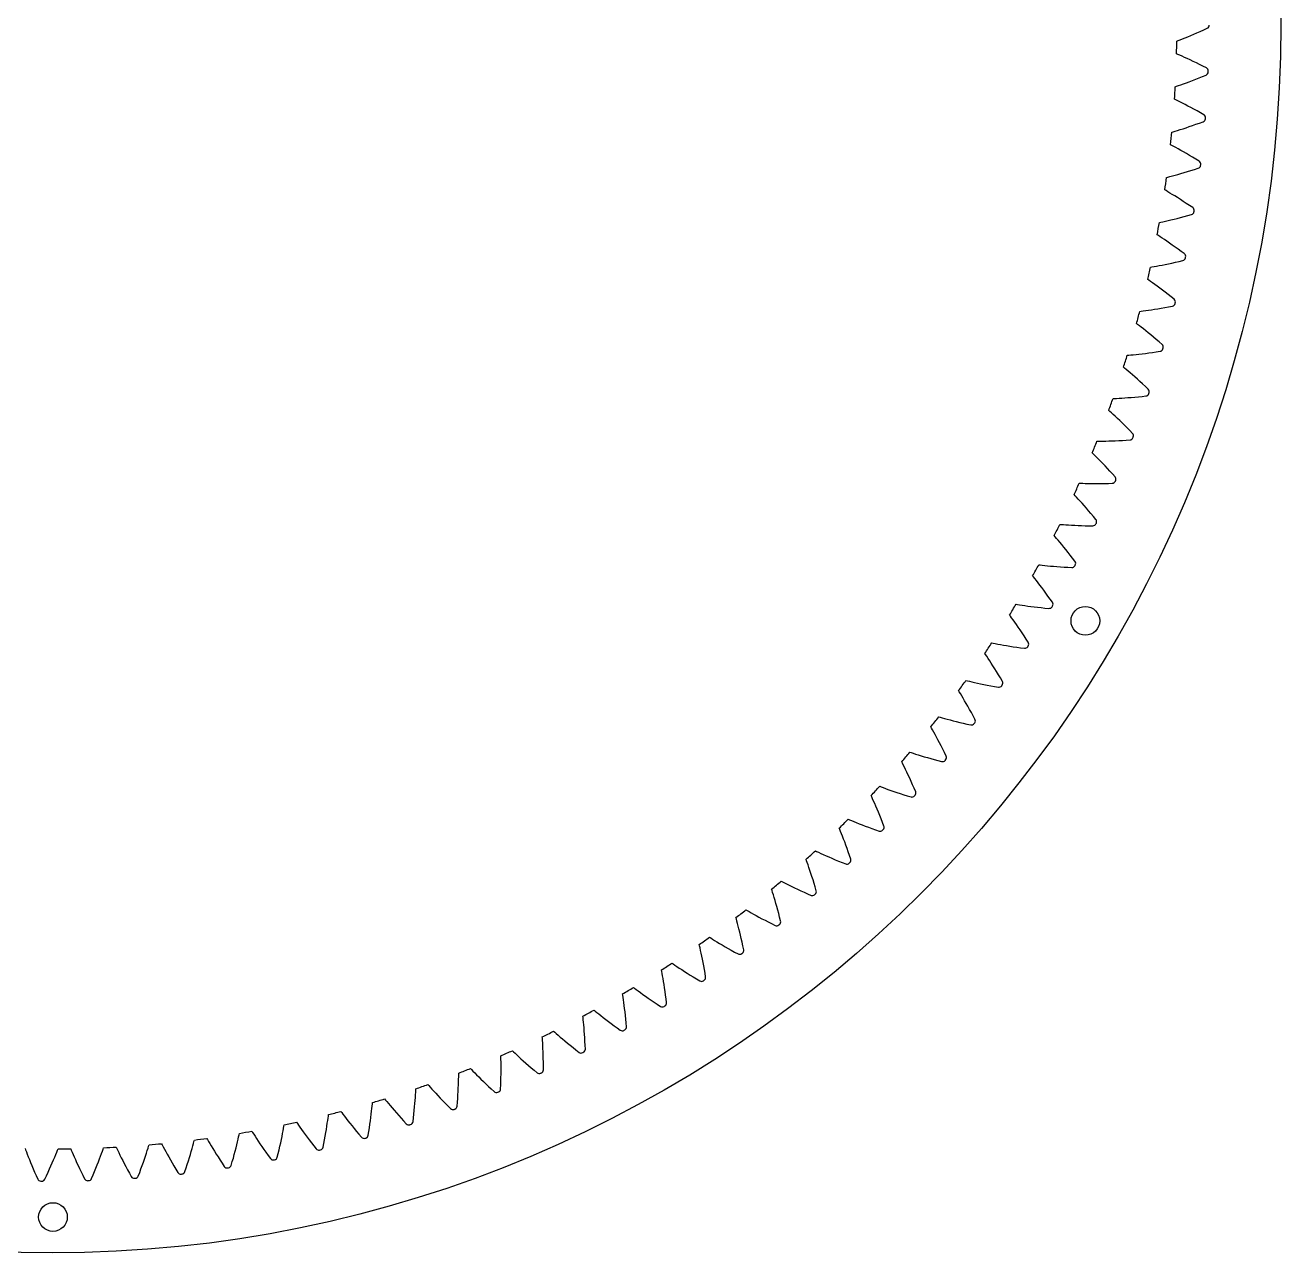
# Model space of a CAD drawing. Header units: millimetres. Extents: x -171 to 171, y -171 to 171.
# Drawn here: x -3.9 to 171.3, y -171.3 to -0.1 of the extents above; entities that cross this region are included whole.
import ezdxf

# ---------------------------------------------------------------- set-up
doc = ezdxf.new("R2010")
doc.units = ezdxf.units.MM

msp = doc.modelspace()

# ---------------------------------------------------------------- linework, layer by layer
at = {"layer": 'holes'}
for centre in [(144.043036, -83.163286), (0, -166.326572)]:
    msp.add_circle(centre, 2, dxfattribs=at)
at = {"layer": 'outer'}
msp.add_circle((0, 0), 171.326572, dxfattribs=at)
at = {"layer": 'output_ring'}
for p, q in [((157.95029, -1.847389), (158.333888, -1.690131)), ((158.333888, -1.690131), (158.741199, -1.519864)), ((158.741199, -1.519864), (159.169301, -1.337285)), ((159.169301, -1.337285), (159.616, -1.142845)), ((159.616, -1.142845), (160.079573, -0.936849)), ((160.079573, -0.936849), (160.55862, -0.7195)), ((160.55862, -0.7195), (161.051975, -0.491666)), ((156.809749, -2.296986), (156.997937, -2.224675)), ((156.997937, -2.224675), (157.273075, -2.117614)), ((157.273075, -2.117614), (157.594536, -1.990528)), ((157.594536, -1.990528), (157.95029, -1.847389)), ((156.959119, -4.139585), (156.774017, -4.059707)), ((157.229693, -4.257708), (156.959119, -4.139585)), ((157.54574, -4.397717), (157.229693, -4.257708)), ((157.895401, -4.555156), (157.54574, -4.397717)), ((158.272311, -4.72783), (157.895401, -4.555156)), ((158.672386, -4.914463), (158.272311, -4.72783)), ((159.092738, -5.114242), (158.672386, -4.914463)), ((159.53119, -5.326624), (159.092738, -5.114242)), ((159.986034, -5.551238), (159.53119, -5.326624)), ((160.455879, -5.787822), (159.986034, -5.551238)), ((160.939596, -6.035462), (160.455879, -5.787822)), ((156.587843, -8.649905), (156.778807, -8.585279)), ((156.778807, -8.585279), (157.058058, -8.489457)), ((157.058058, -8.489457), (157.384405, -8.375502)), ((157.384405, -8.375502), (157.745668, -8.246898)), ((157.745668, -8.246898), (158.135324, -8.105315)), ((158.135324, -8.105315), (158.5492, -7.951695)), ((158.5492, -7.951695), (158.984349, -7.786614)), ((158.984349, -7.786614), (159.438562, -7.610437)), ((159.438562, -7.610437), (159.910101, -7.423397)), ((159.910101, -7.423397), (160.397563, -7.22564)), ((160.397563, -7.22564), (160.899746, -7.017987)), ((156.662419, -10.497044), (156.480705, -10.40973)), ((156.927983, -10.626034), (156.662419, -10.497044)), ((157.238096, -10.778737), (156.927983, -10.626034)), ((157.581089, -10.950216), (157.238096, -10.778737)), ((157.950692, -11.138023), (157.581089, -10.950216)), ((158.342876, -11.340716), (157.950692, -11.138023)), ((158.754786, -11.557366), (158.342876, -11.340716)), ((159.184271, -11.787342), (158.754786, -11.557366)), ((159.629639, -12.030204), (159.184271, -11.787342)), ((160.08951, -12.285635), (159.629639, -12.030204)), ((158.999166, -14.065525), (159.477898, -13.897748)), ((159.477898, -13.897748), (159.972973, -13.719908)), ((159.972973, -13.719908), (160.483159, -13.532777)), ((160.562794, -12.552674), (160.08951, -12.285635)), ((156.108664, -14.988612), (156.30209, -14.931778)), ((156.30209, -14.931778), (156.584994, -14.847351)), ((156.584994, -14.847351), (156.915692, -14.746716)), ((156.915692, -14.746716), (157.281869, -14.632858)), ((157.281869, -14.632858), (157.676943, -14.507181)), ((157.676943, -14.507181), (158.096705, -14.370461)), ((158.096705, -14.370461), (158.538187, -14.22315)), ((158.538187, -14.22315), (158.999166, -14.065525)), ((156.108322, -16.837256), (155.930296, -16.742649)), ((156.36844, -16.976902), (156.108322, -16.837256)), ((156.672111, -17.142047), (156.36844, -16.976902)), ((157.007873, -17.327285), (156.672111, -17.142047)), ((157.369561, -17.529917), (157.007873, -17.327285)), ((157.753208, -17.748336), (157.369561, -17.529917)), ((158.156, -17.981501), (157.753208, -17.748336)), ((158.575813, -18.228694), (158.156, -17.981501)), ((159.010972, -18.489405), (158.575813, -18.228694)), ((159.460114, -18.763262), (159.010972, -18.489405)), ((159.922187, -19.049262), (159.460114, -18.763262)), ((156.189167, -21.093701), (156.559658, -20.994776)), ((156.559658, -20.994776), (156.9595, -20.885213)), ((156.9595, -20.885213), (157.384457, -20.765616)), ((157.384457, -20.765616), (157.831547, -20.636318)), ((157.831547, -20.636318), (158.298534, -20.497504)), ((158.298534, -20.497504), (158.783673, -20.349265)), ((158.783673, -20.349265), (159.285549, -20.191634)), ((159.285549, -20.191634), (159.802899, -20.025333)), ((155.372999, -21.302693), (155.568569, -21.253744)), ((155.568569, -21.253744), (155.854663, -21.180852)), ((155.854663, -21.180852), (156.189167, -21.093701)), ((155.297739, -23.149804), (155.123694, -23.04806)), ((155.551985, -23.299877), (155.297739, -23.149804)), ((155.848713, -23.477193), (155.551985, -23.299877)), ((156.176693, -23.675886), (155.848713, -23.477193)), ((156.529872, -23.893008), (156.176693, -23.675886)), ((156.904353, -24.126796), (156.529872, -23.893008)), ((157.297364, -24.376092), (156.904353, -24.126796)), ((157.706815, -24.640095), (157.297364, -24.376092)), ((158.131051, -24.918227), (157.706815, -24.640095)), ((158.568726, -25.210062), (158.131051, -24.918227)), ((159.018829, -25.514552), (158.568726, -25.210062)), ((154.382056, -27.581773), (154.579449, -27.540791)), ((154.579449, -27.540791), (154.868262, -27.479552)), ((154.868262, -27.479552), (155.206023, -27.406029)), ((155.206023, -27.406029), (155.580219, -27.322199)), ((155.580219, -27.322199), (155.984173, -27.228931)), ((155.984173, -27.228931), (156.413627, -27.126653)), ((156.413627, -27.126653), (156.865589, -27.01558)), ((156.865589, -27.01558), (157.337819, -26.895805)), ((157.337819, -26.895805), (157.828567, -26.767348)), ((157.828567, -26.767348), (158.336418, -26.630186)), ((158.336418, -26.630186), (158.860083, -26.484987)), ((154.232003, -29.424317), (154.062224, -29.315604)), ((154.479958, -29.584571), (154.232003, -29.424317)), ((154.769257, -29.773765), (154.479958, -29.584571)), ((155.088915, -29.985587), (154.769257, -29.773765)), ((155.433005, -30.216844), (155.088915, -29.985587)), ((155.797703, -30.465616), (155.433005, -30.216844)), ((156.180289, -30.730634), (155.797703, -30.465616)), ((156.578705, -31.011013), (156.180289, -30.730634)), ((156.991321, -31.306109), (156.578705, -31.011013)), ((157.41681, -31.615441), (156.991321, -31.306109)), ((155.641903, -33.350455), (156.118598, -33.249916)), ((156.118598, -33.249916), (156.614148, -33.141453)), ((156.614148, -33.141453), (157.127141, -33.024984)), ((157.127141, -33.024984), (157.65626, -32.901126)), ((157.854203, -31.937922), (157.41681, -31.615441)), ((153.137464, -33.815537), (153.336356, -33.782588)), ((153.336356, -33.782588), (153.627413, -33.733104)), ((153.627413, -33.733104), (153.967877, -33.673328)), ((153.967877, -33.673328), (154.345162, -33.604732)), ((154.345162, -33.604732), (154.752564, -33.527911)), ((154.752564, -33.527911), (155.185811, -33.443121)), ((155.185811, -33.443121), (155.641903, -33.350455)), ((152.912865, -35.650486), (152.74763, -35.534982)), ((153.154121, -35.820657), (152.912865, -35.650486)), ((153.435515, -36.02142), (153.154121, -35.820657)), ((153.746326, -36.246022), (153.435515, -36.02142)), ((154.080762, -36.491033), (153.746326, -36.246022)), ((154.435079, -36.75438), (154.080762, -36.491033)), ((154.806611, -37.034686), (154.435079, -36.75438)), ((155.193336, -37.33098), (154.806611, -37.034686)), ((155.593655, -37.642555), (155.193336, -37.33098)), ((156.006258, -37.968876), (155.593655, -37.642555)), ((156.430223, -38.308818), (156.006258, -37.968876)), ((151.641268, -39.993742), (151.841331, -39.96888)), ((151.841331, -39.96888), (152.134155, -39.931232)), ((152.134155, -39.931232), (152.476761, -39.885303)), ((152.476761, -39.885303), (152.856516, -39.832053)), ((152.856516, -39.832053), (153.266697, -39.771805)), ((153.266697, -39.771805), (153.703024, -39.704642)), ((153.703024, -39.704642), (154.162496, -39.630536)), ((154.162496, -39.630536), (154.642875, -39.549398)), ((154.642875, -39.549398), (155.142413, -39.461106)), ((155.142413, -39.461106), (155.659705, -39.365522)), ((155.659705, -39.365522), (156.193408, -39.263209)), ((151.34249, -41.818082), (151.182073, -41.695976)), ((151.576653, -41.99789), (151.34249, -41.818082)), ((151.849679, -42.209891), (151.576653, -41.99789)), ((152.151133, -42.446905), (151.849679, -42.209891)), ((152.475365, -42.705268), (152.151133, -42.446905)), ((152.818718, -42.982758), (152.475365, -42.705268)), ((153.178585, -43.277889), (152.818718, -42.982758)), ((153.552985, -43.589613), (153.178585, -43.277889)), ((153.940348, -43.917155), (153.552985, -43.589613)), ((154.339388, -44.259929), (153.940348, -43.917155)), ((154.749229, -44.616773), (154.339388, -44.259929)), ((149.895925, -46.106237), (150.096832, -46.089503)), ((150.096832, -46.089503), (150.390941, -46.063753)), ((150.390941, -46.063753), (150.735127, -46.031746)), ((150.735127, -46.031746), (151.116728, -45.99393)), ((151.116728, -45.99393), (151.529013, -45.950354)), ((151.529013, -45.950354), (151.967703, -45.900929)), ((151.967703, -45.900929), (152.429802, -45.845504)), ((152.429802, -45.845504), (152.913074, -45.7839)), ((152.913074, -45.7839), (153.41578, -45.715925)), ((153.41578, -45.715925), (153.93652, -45.641383)), ((153.93652, -45.641383), (154.473931, -45.560783)), ((149.523461, -47.91697), (149.368123, -47.788464)), ((149.750144, -48.10612), (149.523461, -47.91697)), ((150.014355, -48.329012), (149.750144, -48.10612)), ((150.305956, -48.578047), (150.014355, -48.329012)), ((150.619451, -48.849338), (150.305956, -48.578047)), ((150.951277, -49.140514), (150.619451, -48.849338)), ((151.298888, -49.449987), (150.951277, -49.140514)), ((151.660348, -49.776628), (151.298888, -49.449987)), ((152.034118, -50.119599), (151.660348, -49.776628)), ((152.41894, -50.478262), (152.034118, -50.119599)), ((152.813982, -50.851422), (152.41894, -50.478262)), ((147.904304, -52.14298), (148.105724, -52.134402)), ((148.105724, -52.134402), (148.400634, -52.120591)), ((148.400634, -52.120591), (148.745835, -52.10256)), ((148.745835, -52.10256), (149.128655, -52.080239)), ((149.128655, -52.080239), (149.542367, -52.053407)), ((149.542367, -52.053407), (149.9827, -52.021801)), ((149.9827, -52.021801), (150.446665, -51.985148)), ((150.446665, -51.985148), (150.932037, -51.943179)), ((150.932037, -51.943179), (151.437085, -51.895633)), ((151.437085, -51.895633), (151.960418, -51.842255)), ((151.960418, -51.842255), (152.500654, -51.7835)), ((147.458764, -53.937131), (147.308762, -53.802435)), ((147.677596, -54.135312), (147.458764, -53.937131)), ((147.932557, -54.368728), (147.677596, -54.135312)), ((148.213826, -54.629376), (147.932557, -54.368728)), ((148.516069, -54.913149), (148.213826, -54.629376)), ((148.835823, -55.217533), (148.516069, -54.913149)), ((149.170607, -55.540839), (148.835823, -55.217533)), ((149.518532, -55.881859), (149.170607, -55.540839)), ((149.878097, -56.239696), (149.518532, -55.881859)), ((150.248067, -56.61366), (149.878097, -56.239696)), ((150.627663, -57.002523), (150.248067, -56.61366)), ((145.669676, -58.094052), (145.871278, -58.093643)), ((145.871278, -58.093643), (146.166506, -58.091796)), ((146.166506, -58.091796), (146.512154, -58.087768)), ((146.512154, -58.087768), (146.895564, -58.08098)), ((146.895564, -58.08098), (147.310024, -58.070936)), ((147.310024, -58.070936), (147.751276, -58.0572)), ((147.751276, -58.0572), (148.216345, -58.03938)), ((148.216345, -58.03938), (148.703019, -58.017116)), ((148.703019, -58.017116), (149.209579, -57.990076)), ((149.209579, -57.990076), (149.734645, -57.957951)), ((149.734645, -57.957951), (150.276819, -57.921137)), ((145.151794, -59.868674), (145.007374, -59.728009)), ((145.362414, -60.07556), (145.151794, -59.868674)), ((145.607706, -60.319117), (145.362414, -60.07556)), ((145.878181, -60.590949), (145.607706, -60.319117)), ((146.168677, -60.886737), (145.878181, -60.590949)), ((146.475832, -61.20383), (146.168677, -60.886737)), ((146.797239, -61.540437), (146.475832, -61.20383)), ((147.131058, -61.895278), (146.797239, -61.540437)), ((147.475826, -62.267392), (147.131058, -61.895278)), ((147.830337, -62.656042), (147.475826, -62.267392)), ((148.193862, -63.059969), (147.830337, -62.656042)), ((143.195714, -63.949676), (143.397167, -63.957438)), ((143.397167, -63.957438), (143.692227, -63.967556)), ((143.692227, -63.967556), (144.037754, -63.977539)), ((144.037754, -63.977539), (144.421124, -63.986294)), ((144.421124, -63.986294), (144.835651, -63.993055)), ((144.835651, -63.993055), (145.277097, -63.997212)), ((145.277097, -63.997212), (145.742506, -63.998254)), ((145.742506, -63.998254), (146.229683, -63.995731)), ((146.229683, -63.995731), (146.736922, -63.989242)), ((146.736922, -63.989242), (147.262859, -63.978422)), ((147.262859, -63.978422), (147.806079, -63.96361)), ((142.606339, -65.701852), (142.467738, -65.555451)), ((142.808402, -65.917104), (142.606339, -65.701852)), ((143.043623, -66.170402), (142.808402, -65.917104)), ((143.302859, -66.452972), (143.043623, -66.170402)), ((143.581129, -66.760289), (143.302859, -66.452972)), ((143.875182, -67.089569), (143.581129, -66.760289)), ((144.182683, -67.438925), (143.875182, -67.089569)), ((144.501848, -67.807002), (144.182683, -67.438925)), ((144.831253, -68.192782), (144.501848, -67.807002)), ((145.169722, -68.59548), (144.831253, -68.192782)), ((140.486481, -69.70023), (140.687454, -69.71615)), ((140.687454, -69.71615), (140.981862, -69.738217)), ((140.981862, -69.738217), (141.3267, -69.762195)), ((141.3267, -69.762195), (141.709401, -69.786479)), ((141.709401, -69.786479), (142.123313, -69.810033)), ((142.123313, -69.810033), (142.564228, -69.832077)), ((142.564228, -69.832077), (143.029213, -69.851979)), ((143.029213, -69.851979), (143.516091, -69.869201)), ((143.516091, -69.869201), (144.023177, -69.883273)), ((144.023177, -69.883273), (144.54912, -69.893776)), ((144.54912, -69.893776), (145.092494, -69.900991)), ((145.516579, -69.013807), (145.169722, -68.59548)), ((139.826583, -71.427082), (139.694029, -71.275185)), ((140.019757, -71.650346), (139.826583, -71.427082)), ((140.244519, -71.912968), (140.019757, -71.650346)), ((140.492091, -72.205812), (140.244519, -71.912968)), ((140.757678, -72.524154), (140.492091, -72.205812)), ((141.038145, -72.86508), (140.757678, -72.524154)), ((141.331236, -73.226611), (141.038145, -72.86508)), ((141.635222, -73.60732), (141.331236, -73.226611)), ((137.54643, -75.336268), (137.746592, -75.360319)), ((141.948722, -74.006132), (141.635222, -73.60732)), ((142.270594, -74.422216), (141.948722, -74.006132)), ((142.600213, -74.854256), (142.270594, -74.422216)), ((136.817091, -77.034958), (136.690802, -76.877813)), ((137.001059, -77.265867), (136.817091, -77.034958)), ((137.746592, -75.360319), (138.039864, -75.394299)), ((138.039864, -75.394299), (138.383447, -75.432232)), ((138.383447, -75.432232), (138.764849, -75.472005)), ((138.764849, -75.472005), (139.177467, -75.512314)), ((139.177467, -75.512314), (139.617126, -75.552208)), ((139.617126, -75.552208), (140.080923, -75.590937)), ((140.080923, -75.590937), (140.566703, -75.627876)), ((140.566703, -75.627876), (141.072802, -75.662487)), ((141.072802, -75.662487), (141.597888, -75.694295)), ((141.597888, -75.694295), (142.140523, -75.723524)), ((137.214994, -77.537382), (137.001059, -77.265867)), ((137.450495, -77.840018), (137.214994, -77.537382)), ((137.702962, -78.168862), (137.450495, -77.840018)), ((137.969383, -78.520874), (137.702962, -78.168862)), ((138.247581, -78.893985), (137.969383, -78.520874)), ((138.53589, -79.286701), (138.247581, -78.893985)), ((138.83297, -79.697891), (138.53589, -79.286701)), ((139.137715, -80.126676), (138.83297, -79.697891)), ((139.449555, -80.571719), (139.137715, -80.126676)), ((134.38039, -80.848528), (134.579413, -80.88067)), ((134.579413, -80.88067), (134.871067, -80.926508)), ((134.871067, -80.926508), (135.212831, -80.978334)), ((135.212831, -80.978334), (135.592308, -81.033531)), ((135.592308, -81.033531), (136.002953, -81.090528)), ((136.002953, -81.090528), (136.440634, -81.148207)), ((136.440634, -81.148207), (136.90248, -81.2057)), ((136.90248, -81.2057), (137.386364, -81.262295)), ((137.386364, -81.262295), (137.890645, -81.317387)), ((137.890645, -81.317387), (138.41401, -81.370449)), ((138.41401, -81.370449), (138.955015, -81.421645)), ((133.58281, -82.516266), (133.462993, -82.354132)), ((133.757269, -82.75444), (133.58281, -82.516266)), ((133.960024, -83.034402), (133.757269, -82.75444)), ((134.183068, -83.346334), (133.960024, -83.034402)), ((134.422001, -83.685138), (134.183068, -83.346334)), ((134.673937, -84.047658), (134.422001, -83.685138)), ((134.936787, -84.431737), (134.673937, -84.047658)), ((135.208943, -84.835814), (134.936787, -84.431737)), ((135.489116, -85.258705), (135.208943, -84.835814)), ((135.776234, -85.699489), (135.489116, -85.258705)), ((136.069782, -86.156804), (135.776234, -85.699489)), ((130.993563, -86.227954), (131.19112, -86.268136)), ((131.19112, -86.268136), (131.480677, -86.325755)), ((131.480677, -86.325755), (131.82006, -86.391388)), ((131.82006, -86.391388), (132.196988, -86.461918)), ((132.196988, -86.461918), (132.604986, -86.53551)), ((132.604986, -86.53551), (133.03997, -86.610879)), ((133.03997, -86.610879), (133.499107, -86.687042)), ((133.499107, -86.687042), (133.9803, -86.7632)), ((133.9803, -86.7632), (134.481934, -86.838683)), ((134.481934, -86.838683), (135.002719, -86.912911)), ((135.002719, -86.912911), (135.541204, -86.985989)), ((130.129053, -87.862), (130.015904, -87.695143)), ((130.293716, -88.107048), (130.129053, -87.862)), ((130.484959, -88.394997), (130.293716, -88.107048)), ((130.695178, -88.715711), (130.484959, -88.394997)), ((130.920185, -89.063921), (130.695178, -88.715711)), ((131.157223, -89.436352), (130.920185, -89.063921)), ((131.404292, -89.830768), (131.157223, -89.436352)), ((131.659849, -90.245542), (131.404292, -89.830768)), ((131.922653, -90.67944), (131.659849, -90.245542)), ((132.191673, -91.131497), (131.922653, -90.67944)), ((127.391514, -91.465708), (127.587281, -91.513863)), ((127.587281, -91.513863), (127.874264, -91.583169)), ((127.874264, -91.583169), (128.210709, -91.662502)), ((128.210709, -91.662502), (128.584469, -91.748249)), ((128.584469, -91.748249), (128.989149, -91.838315)), ((128.989149, -91.838315), (129.420722, -91.93125)), ((129.420722, -91.93125), (129.876395, -92.025957)), ((129.876395, -92.025957), (130.354106, -92.121553)), ((130.354106, -92.121553), (130.852269, -92.217304)), ((130.852269, -92.217304), (131.369618, -92.312575)), ((131.369618, -92.312575), (131.9047, -92.407416)), ((132.466447, -91.600333), (132.191673, -91.131497)), ((126.461493, -93.063376), (126.3552, -92.892072)), ((126.61609, -93.314897), (126.461493, -93.063376)), ((126.795508, -93.610359), (126.61609, -93.314897)), ((126.992557, -93.939329), (126.795508, -93.610359)), ((127.203267, -94.296371), (126.992557, -93.939329)), ((127.425017, -94.678103), (127.203267, -94.296371)), ((127.655899, -95.082207), (127.425017, -94.678103)), ((127.894438, -95.506997), (127.655899, -95.082207)), ((128.139442, -95.951189), (127.894438, -95.506997)), ((128.389921, -96.413777), (128.139442, -95.951189)), ((122.586158, -98.11185), (122.486894, -97.936378)), ((122.730435, -98.369429), (122.586158, -98.11185)), ((123.580161, -96.553183), (123.773816, -96.609232)), ((123.773816, -96.609232), (124.057755, -96.690112)), ((124.057755, -96.690112), (124.390708, -96.783014)), ((124.390708, -96.783014), (124.760686, -96.883838)), ((124.760686, -96.883838), (125.161384, -96.99023)), ((125.161384, -96.99023), (125.588836, -97.100579)), ((125.588836, -97.100579), (126.040296, -97.213674)), ((126.040296, -97.213674), (126.513741, -97.328551)), ((126.513741, -97.328551), (127.007614, -97.444411)), ((127.007614, -97.444411), (127.520678, -97.56057)), ((127.520678, -97.56057), (128.051476, -97.677018)), ((128.645469, -96.893362), (128.389921, -96.413777)), ((122.897731, -98.67192), (122.730435, -98.369429)), ((123.081287, -99.008605), (122.897731, -98.67192)), ((123.277355, -99.373893), (123.081287, -99.008605)), ((123.483453, -99.764297), (123.277355, -99.373893)), ((123.697769, -100.177426), (123.483453, -99.764297)), ((119.565767, -101.482023), (119.756991, -101.545874)), ((119.756991, -101.545874), (120.037419, -101.638194)), ((123.918896, -100.611534), (123.697769, -100.177426)), ((124.145698, -101.06529), (123.918896, -100.611534)), ((124.377225, -101.537649), (124.145698, -101.06529)), ((124.613127, -102.027197), (124.377225, -101.537649)), ((118.509414, -102.999126), (118.417343, -102.819776)), ((118.643134, -103.262341), (118.509414, -102.999126)), ((118.798034, -103.571362), (118.643134, -103.262341)), ((120.037419, -101.638194), (120.366333, -101.744513)), ((120.366333, -101.744513), (120.731922, -101.860247)), ((120.731922, -101.860247), (121.127979, -101.98279)), ((121.127979, -101.98279), (121.550608, -102.110371)), ((121.550608, -102.110371), (121.997114, -102.241669)), ((121.997114, -102.241669), (122.465515, -102.375638)), ((122.465515, -102.375638), (122.954287, -102.511418)), ((122.954287, -102.511418), (123.462221, -102.648274)), ((123.462221, -102.648274), (123.987865, -102.786136)), ((118.967795, -103.91521), (118.798034, -103.571362)), ((119.148898, -104.288143), (118.967795, -103.91521)), ((119.339006, -104.686579), (119.148898, -104.288143)), ((119.536403, -105.108054), (119.339006, -104.686579)), ((119.739757, -105.550767), (119.536403, -105.108054)), ((115.354926, -106.244127), (115.543405, -106.315675)), ((115.543405, -106.315675), (115.819862, -106.419284)), ((115.819862, -106.419284), (116.144197, -106.538845)), ((116.144197, -106.538845), (116.504795, -106.6693)), ((116.504795, -106.6693), (116.895561, -106.807793)), ((116.895561, -106.807793), (117.312672, -106.952396)), ((119.947984, -106.013342), (119.739757, -105.550767)), ((120.160177, -106.494695), (119.947984, -106.013342)), ((120.376047, -106.993401), (120.160177, -106.494695)), ((114.23796, -107.717175), (114.153233, -107.534241)), ((114.360903, -107.985592), (114.23796, -107.717175)), ((114.503152, -108.300638), (114.360903, -107.985592)), ((114.658839, -108.651082), (114.503152, -108.300638)), ((117.312672, -106.952396), (117.753491, -107.101681)), ((117.753491, -107.101681), (118.216078, -107.254523)), ((118.216078, -107.254523), (118.698945, -107.409998)), ((118.698945, -107.409998), (119.200916, -107.567326)), ((119.200916, -107.567326), (119.720541, -107.726378)), ((114.82468, -109.031049), (114.658839, -108.651082)), ((114.998485, -109.436862), (114.82468, -109.031049)), ((115.178639, -109.86599), (114.998485, -109.436862)), ((115.363885, -110.31658), (115.178639, -109.86599)), ((115.553194, -110.787213), (115.363885, -110.31658)), ((109.778813, -112.258245), (109.701569, -112.072028)), ((110.954557, -110.831673), (111.139982, -110.9108)), ((111.139982, -110.9108), (111.412013, -111.025527)), ((111.412013, -111.025527), (111.731237, -111.158134)), ((111.731237, -111.158134), (112.086252, -111.303096)), ((112.086252, -111.303096), (112.471084, -111.457311)), ((112.471084, -111.457311), (112.881993, -111.618699)), ((112.881993, -111.618699), (113.316399, -111.785725)), ((113.316399, -111.785725), (113.772412, -111.957188)), ((113.772412, -111.957188), (114.248582, -112.132104)), ((114.248582, -112.132104), (114.743765, -112.309646)), ((115.745706, -111.27677), (115.553194, -110.787213)), ((115.941188, -111.783815), (115.745706, -111.27677)), ((109.890777, -112.531424), (109.778813, -112.258245)), ((110.020142, -112.851975), (109.890777, -112.531424)), ((110.161499, -113.208441), (110.020142, -112.851975)), ((110.311806, -113.594816), (110.161499, -113.208441)), ((110.469021, -114.00734), (110.311806, -113.594816)), ((114.743765, -112.309646), (115.256517, -112.489625)), ((106.371891, -115.237122), (106.553957, -115.323699)), ((106.553957, -115.323699), (106.821114, -115.449356)), ((106.821114, -115.449356), (107.134702, -115.594791)), ((107.134702, -115.594791), (107.483551, -115.754021)), ((110.631637, -114.443416), (110.469021, -114.00734)), ((110.79847, -114.901143), (110.631637, -114.443416)), ((110.968552, -115.379062), (110.79847, -114.901143)), ((111.141066, -115.876018), (110.968552, -115.379062)), ((105.139299, -116.614875), (105.069665, -116.42568)), ((105.240101, -116.892367), (105.139299, -116.614875)), ((105.356369, -117.217898), (105.240101, -116.892367)), ((105.483164, -117.579799), (105.356369, -117.217898)), ((107.483551, -115.754021), (107.861817, -115.923704)), ((107.861817, -115.923704), (108.265848, -116.101612)), ((108.265848, -116.101612), (108.693128, -116.286106)), ((108.693128, -116.286106), (109.141818, -116.475908)), ((109.141818, -116.475908), (109.610509, -116.669978)), ((109.610509, -116.669978), (110.098089, -116.867441)), ((110.098089, -116.867441), (110.603127, -117.068052)), ((111.315839, -116.390568), (111.141066, -115.876018)), ((105.617689, -117.971948), (105.483164, -117.579799)), ((105.758058, -118.390504), (105.617689, -117.971948)), ((105.902868, -118.832812), (105.758058, -118.390504)), ((106.051014, -119.296924), (105.902868, -118.832812)), ((100.327042, -120.779907), (100.265132, -120.588046)), ((100.416516, -121.061256), (100.327042, -120.779907)), ((101.614455, -119.453238), (101.792863, -119.547122)), ((101.792863, -119.547122), (102.054709, -119.683502)), ((102.054709, -119.683502), (102.362145, -119.841526)), ((102.362145, -119.841526), (102.704254, -120.014762)), ((102.704254, -120.014762), (103.075333, -120.199636)), ((103.075333, -120.199636), (103.471823, -120.393771)), ((103.471823, -120.393771), (103.891275, -120.595429)), ((103.891275, -120.595429), (104.331904, -120.803259)), ((104.331904, -120.803259), (104.792345, -121.016163)), ((106.201588, -119.781343), (106.051014, -119.296924)), ((106.353821, -120.284882), (106.201588, -119.781343)), ((106.507598, -120.806092), (106.353821, -120.284882)), ((100.519496, -121.391231), (100.416516, -121.061256)), ((100.63152, -121.757974), (100.519496, -121.391231)), ((100.750043, -122.155252), (100.63152, -121.757974)), ((100.873334, -122.579152), (100.750043, -122.155252)), ((101.0001, -123.026966), (100.873334, -122.579152)), ((104.792345, -121.016163), (105.271523, -121.233223)), ((105.271523, -121.233223), (105.768016, -121.454136)), ((96.690068, -123.473092), (96.864524, -123.574129)), ((96.864524, -123.574129), (97.120628, -123.721009)), ((97.120628, -123.721009), (97.421408, -123.891361)), ((97.421408, -123.891361), (97.756215, -124.078319)), ((97.756215, -124.078319), (98.119497, -124.278079)), ((98.119497, -124.278079), (98.507793, -124.488123)), ((101.129316, -123.4967), (101.0001, -123.026966)), ((101.260135, -123.986823), (101.129316, -123.4967)), ((101.391837, -124.496118), (101.260135, -123.986823)), ((95.349948, -124.746498), (95.295864, -124.552285)), ((95.427946, -125.031242), (95.349948, -124.746498)), ((95.51747, -125.365119), (95.427946, -125.031242)), ((95.614539, -125.7361), (95.51747, -125.365119)), ((95.716865, -126.137856), (95.614539, -125.7361)), ((95.822876, -126.566404), (95.716865, -126.137856)), ((98.507793, -124.488123), (98.918729, -124.706614)), ((98.918729, -124.706614), (99.350574, -124.93213)), ((99.350574, -124.93213), (99.802009, -125.163519)), ((99.802009, -125.163519), (100.271996, -125.39982)), ((100.271996, -125.39982), (100.759129, -125.640672)), ((101.524366, -125.023132), (101.391837, -124.496118)), ((91.606818, -127.29008), (91.777037, -127.398103)), ((91.777037, -127.398103), (92.026978, -127.555242)), ((92.026978, -127.555242), (92.320607, -127.737644)), ((92.320607, -127.737644), (92.647563, -127.938016)), ((95.93139, -127.018987), (95.822876, -126.566404)), ((96.041464, -127.493572), (95.93139, -127.018987)), ((96.152313, -127.988594), (96.041464, -127.493572)), ((90.216194, -128.50813), (90.170026, -128.311886)), ((90.282589, -128.795802), (90.216194, -128.50813)), ((90.358508, -129.133032), (90.282589, -128.795802)), ((90.440464, -129.507643), (90.358508, -129.133032)), ((90.526424, -129.913215), (90.440464, -129.507643)), ((92.647563, -127.938016), (93.002451, -128.152335)), ((93.002451, -128.152335), (93.381916, -128.377942)), ((93.381916, -128.377942), (93.78366, -128.612907)), ((93.78366, -128.612907), (94.206011, -128.855738)), ((94.206011, -128.855738), (94.647697, -129.105231)), ((94.647697, -129.105231), (95.107723, -129.360385)), ((95.107723, -129.360385), (95.584694, -129.62078)), ((96.263267, -128.502808), (96.152313, -127.988594)), ((96.374329, -129.034759), (96.263267, -128.502808)), ((86.373059, -130.89793), (86.53876, -131.012764)), ((86.53876, -131.012764), (86.782128, -131.179902)), ((86.782128, -131.179902), (87.068124, -131.374053)), ((87.068124, -131.374053), (87.386691, -131.587512)), ((90.614981, -130.345707), (90.526424, -129.913215)), ((90.705064, -130.802316), (90.614981, -130.345707)), ((90.795815, -131.280972), (90.705064, -130.802316)), ((90.886512, -131.780079), (90.795815, -131.280972)), ((84.934215, -132.058625), (84.896038, -131.86067)), ((84.988897, -132.34875), (84.934215, -132.058625)), ((85.051088, -132.688781), (84.988897, -132.34875)), ((85.117795, -133.066404), (85.051088, -132.688781)), ((85.187248, -133.475127), (85.117795, -133.066404)), ((87.386691, -131.587512), (87.732602, -131.816036)), ((87.732602, -131.816036), (88.102613, -132.056835)), ((88.102613, -132.056835), (88.494504, -132.307889)), ((88.494504, -132.307889), (88.906667, -132.567636)), ((88.906667, -132.567636), (89.33788, -132.834824)), ((89.33788, -132.834824), (89.787188, -133.108411)), ((89.787188, -133.108411), (90.253214, -133.387922)), ((90.976536, -132.298367), (90.886512, -131.780079)), ((91.065949, -132.834383), (90.976536, -132.298367)), ((80.99739, -134.290716), (81.158301, -134.41217)), ((81.158301, -134.41217), (81.394695, -134.589033)), ((81.394695, -134.589033), (81.672588, -134.794616)), ((81.672588, -134.794616), (81.982243, -135.020809)), ((85.258205, -133.910853), (85.187248, -133.475127)), ((85.329711, -134.370738), (85.258205, -133.910853)), ((85.400989, -134.852678), (85.329711, -134.370738)), ((85.471385, -135.355051), (85.400989, -134.852678)), ((79.51269, -135.392147), (79.482566, -135.192808)), ((79.555569, -135.68425), (79.51269, -135.392147)), ((79.603929, -136.026522), (79.555569, -135.68425)), ((79.655278, -136.406538), (79.603929, -136.026522)), ((79.70811, -136.81774), (79.655278, -136.406538)), ((81.982243, -135.020809), (82.318609, -135.263163)), ((82.318609, -135.263163), (82.678557, -135.51876)), ((82.678557, -135.51876), (83.059953, -135.785489)), ((83.059953, -135.785489), (83.46125, -136.061726)), ((83.46125, -136.061726), (83.881281, -136.34617)), ((83.881281, -136.34617), (84.319132, -136.63774)), ((84.319132, -136.63774), (84.773449, -136.935908)), ((85.540331, -135.876561), (85.471385, -135.355051)), ((85.607948, -136.41576), (85.540331, -135.876561)), ((73.960525, -138.50322), (73.938504, -138.302824)), ((75.488642, -137.462862), (75.644499, -137.590738)), ((75.644499, -137.590738), (75.873531, -137.777036)), ((75.873531, -137.777036), (76.142864, -137.993711)), ((76.142864, -137.993711), (76.443098, -138.232267)), ((76.443098, -138.232267), (76.769366, -138.488054)), ((79.761351, -137.255984), (79.70811, -136.81774)), ((79.814161, -137.718388), (79.761351, -137.255984)), ((79.865849, -138.202821), (79.814161, -137.718388)), ((79.915828, -138.707634), (79.865849, -138.202821)), ((73.991532, -138.796821), (73.960525, -138.50322)), ((74.025981, -139.140771), (73.991532, -138.796821)), ((74.061887, -139.522557), (74.025981, -139.140771)), ((74.098012, -139.935562), (74.061887, -139.522557)), ((74.133449, -140.375603), (74.098012, -139.935562)), ((76.769366, -138.488054), (77.11866, -138.758028)), ((77.11866, -138.758028), (77.488934, -139.039994)), ((77.488934, -139.039994), (77.878707, -139.332267)), ((77.878707, -139.332267), (78.286865, -139.633499)), ((78.286865, -139.633499), (78.712541, -139.942574)), ((78.712541, -139.942574), (79.154401, -140.258908)), ((79.963583, -139.23151), (79.915828, -138.707634)), ((80.009294, -139.773006), (79.963583, -139.23151)), ((68.286844, -141.386733), (68.272962, -141.185609)), ((68.305927, -141.681349), (68.286844, -141.386733)), ((68.326408, -142.026413), (68.305927, -141.681349)), ((69.855866, -140.409158), (70.006412, -140.543244)), ((70.006412, -140.543244), (70.227707, -140.738671)), ((70.227707, -140.738671), (70.488038, -140.966083)), ((70.488038, -140.966083), (70.778358, -141.21661)), ((70.778358, -141.21661), (71.093992, -141.485409)), ((71.093992, -141.485409), (71.432058, -141.769317)), ((71.432058, -141.769317), (71.7906, -142.066056)), ((74.167476, -140.839768), (74.133449, -140.375603)), ((74.19949, -141.325897), (74.167476, -140.839768)), ((74.22897, -141.832321), (74.19949, -141.325897)), ((74.255456, -142.357702), (74.22897, -141.832321)), ((64.108317, -143.124761), (64.253306, -143.264839)), ((64.253306, -143.264839), (64.466499, -143.469073)), ((64.466499, -143.469073), (64.7174, -143.706848)), ((68.346813, -142.40934), (68.326408, -142.026413)), ((68.366171, -142.823469), (68.346813, -142.40934)), ((68.383746, -143.264585), (68.366171, -142.823469)), ((68.398935, -143.729748), (68.383746, -143.264585)), ((71.7906, -142.066056), (72.168209, -142.373886)), ((72.168209, -142.373886), (72.563824, -142.691411)), ((72.563824, -142.691411), (72.976625, -143.017483)), ((72.976625, -143.017483), (73.405302, -143.351463)), ((74.279184, -142.900606), (74.255456, -142.357702)), ((62.500967, -144.037948), (62.495247, -143.836427)), ((62.508095, -144.333095), (62.500967, -144.037948)), ((62.514576, -144.678706), (62.508095, -144.333095)), ((62.519445, -145.062145), (62.514576, -144.678706)), ((62.522005, -145.476719), (62.519445, -145.062145)), ((64.7174, -143.706848), (64.997329, -143.968935)), ((64.997329, -143.968935), (65.30181, -144.250304)), ((65.30181, -144.250304), (65.628093, -144.547679)), ((65.628093, -144.547679), (65.974315, -144.858705)), ((65.974315, -144.858705), (66.339139, -145.181584)), ((66.339139, -145.181584), (66.721561, -145.514881)), ((68.411222, -144.216776), (68.398935, -143.729748)), ((68.420155, -144.723978), (68.411222, -144.216776)), ((68.425327, -145.250001), (68.420155, -144.723978)), ((68.427034, -145.79342), (68.425327, -145.250001)), ((56.589358, -147.476613), (56.600032, -147.093292)), ((56.600032, -147.093292), (56.607562, -146.747703)), ((56.607562, -146.747703), (56.612401, -146.452509)), ((56.612401, -146.452509), (56.614853, -146.250921)), ((58.255438, -145.605211), (58.394632, -145.751049)), ((58.394632, -145.751049), (58.599373, -145.963755)), ((58.599373, -145.963755), (58.840432, -146.211503)), ((58.840432, -146.211503), (59.109509, -146.484719)), ((59.109509, -146.484719), (59.402338, -146.778197)), ((59.402338, -146.778197), (59.716301, -147.08855)), ((59.716301, -147.08855), (60.049635, -147.413351)), ((62.498925, -147.377854), (62.510554, -146.870706)), ((62.510554, -146.870706), (62.518014, -146.383581)), ((62.518014, -146.383581), (62.521689, -145.918185)), ((62.521689, -145.918185), (62.522005, -145.476719)), ((66.721561, -145.514881), (67.120808, -145.857414)), ((67.120808, -145.857414), (67.535599, -146.208493)), ((50.592494, -149.266204), (50.614024, -148.921204)), ((50.614024, -148.921204), (50.630822, -148.626448)), ((50.630822, -148.626448), (50.641441, -148.425126)), ((52.306846, -147.846432), (52.440015, -147.997791)), ((52.440015, -147.997791), (52.635968, -148.21862)), ((52.635968, -148.21862), (52.866789, -148.475933)), ((52.866789, -148.475933), (53.124573, -148.759829)), ((53.124573, -148.759829), (53.405268, -149.064933)), ((56.507181, -149.283328), (56.534376, -148.796905)), ((56.534376, -148.796905), (56.556908, -148.332041)), ((56.556908, -148.332041), (56.575115, -147.89095)), ((56.575115, -147.89095), (56.589358, -147.476613)), ((60.049635, -147.413351), (60.401074, -147.750749)), ((60.401074, -147.750749), (60.769675, -148.099271)), ((60.769675, -148.099271), (61.154712, -148.457702)), ((61.154712, -148.457702), (61.554935, -148.825302)), ((62.462459, -148.446696), (62.482775, -147.903654)), ((62.482775, -147.903654), (62.498925, -147.377854)), ((44.537326, -150.850028), (44.566056, -150.556195)), ((44.566056, -150.556195), (44.584825, -150.355469)), ((46.272314, -149.844741), (46.399239, -150.001373)), ((46.399239, -150.001373), (46.586082, -150.229961)), ((46.586082, -150.229961), (46.806286, -150.496418)), ((46.806286, -150.496418), (47.052353, -150.790527)), ((50.457852, -150.965757), (50.499205, -150.502187)), ((50.499205, -150.502187), (50.535272, -150.062197)), ((50.535272, -150.062197), (50.566295, -149.648778)), ((50.566295, -149.648778), (50.592494, -149.266204)), ((53.405268, -149.064933), (53.706396, -149.387754)), ((53.706396, -149.387754), (54.026293, -149.725797)), ((54.026293, -149.725797), (54.36377, -150.077161)), ((54.36377, -150.077161), (54.717944, -150.440333)), ((54.717944, -150.440333), (55.08814, -150.814074)), ((56.395258, -150.856075), (56.437564, -150.314302)), ((56.437564, -150.314302), (56.475009, -149.789588)), ((56.475009, -149.789588), (56.507181, -149.283328)), ((38.387454, -152.531006), (38.428068, -152.238579)), ((38.428068, -152.238579), (38.454956, -152.038778)), ((40.161756, -151.596856), (40.28223, -151.758503)), ((40.28223, -151.758503), (40.459656, -151.994476)), ((40.459656, -151.994476), (40.66888, -152.269637)), ((40.66888, -152.269637), (40.902826, -152.573477)), ((44.298427, -152.886573), (44.358532, -152.42506)), ((44.358532, -152.42506), (44.4124, -151.986893)), ((44.4124, -151.986893), (44.460152, -151.57507)), ((44.460152, -151.57507), (44.501833, -151.193872)), ((44.501833, -151.193872), (44.537326, -150.850028)), ((47.052353, -150.790527), (47.320453, -151.106755)), ((47.320453, -151.106755), (47.608251, -151.441515)), ((47.608251, -151.441515), (47.914186, -151.792245)), ((47.914186, -151.792245), (48.237146, -152.156996)), ((48.237146, -152.156996), (48.576312, -152.534223)), ((50.299627, -152.477984), (50.358305, -151.955219)), ((50.358305, -151.955219), (50.410967, -151.450679)), ((50.410967, -151.450679), (50.457852, -150.965757)), ((55.08814, -150.814074), (55.473136, -151.197591)), ((32.111289, -154.301216), (32.174512, -153.961375)), ((32.174512, -153.961375), (32.226943, -153.670835)), ((32.226943, -153.670835), (32.261906, -153.472287)), ((33.985213, -153.099898), (34.099037, -153.266294)), ((34.099037, -153.266294), (34.266754, -153.509263)), ((34.266754, -153.509263), (34.464655, -153.792677)), ((34.464655, -153.792677), (34.686096, -154.105749)), ((34.686096, -154.105749), (34.927706, -154.44265)), ((38.066219, -154.556196), (38.144978, -154.097498)), ((38.144978, -154.097498), (38.216558, -153.661874)), ((38.216558, -153.661874), (38.28096, -153.252325)), ((38.28096, -153.252325), (38.338056, -152.873129)), ((38.338056, -152.873129), (38.387454, -152.531006)), ((40.902826, -152.573477), (41.15789, -152.90031)), ((41.15789, -152.90031), (41.431886, -153.246458)), ((41.431886, -153.246458), (41.723356, -153.609298)), ((41.723356, -153.609298), (42.031269, -153.986837)), ((42.031269, -153.986837), (42.354869, -154.3775)), ((44.079047, -154.391145), (44.158863, -153.871187)), ((44.158863, -153.871187), (44.231928, -153.369196)), ((44.231928, -153.369196), (44.298427, -152.886573)), ((48.576312, -152.534223), (48.931057, -152.922659)), ((48.931057, -152.922659), (49.300195, -153.321464)), ((50.2354, -153.017597), (50.299627, -152.477984)), ((19.600334, -156.061306), (19.676122, -155.775966)), ((19.676122, -155.775966), (19.727049, -155.580902)), ((21.474854, -155.349297), (21.574828, -155.524365)), ((21.574828, -155.524365), (21.722318, -155.780118)), ((21.722318, -155.780118), (21.896617, -156.078628)), ((25.646789, -156.252101), (25.744147, -155.849113)), ((25.744147, -155.849113), (25.831764, -155.475786)), ((25.831764, -155.475786), (25.908707, -155.138787)), ((25.908707, -155.138787), (25.972869, -154.85061)), ((25.972869, -154.85061), (26.01585, -154.653642)), ((27.752833, -154.351397), (27.85982, -154.522269)), ((27.85982, -154.522269), (28.017552, -154.771836)), ((28.017552, -154.771836), (28.203805, -155.063037)), ((28.203805, -155.063037), (28.412377, -155.384825)), ((28.412377, -155.384825), (28.640135, -155.731241)), ((28.640135, -155.731241), (28.885198, -156.098442)), ((31.771468, -155.971884), (31.868751, -155.516754)), ((31.868751, -155.516754), (31.957927, -155.084389)), ((31.957927, -155.084389), (32.038873, -154.677786)), ((32.038873, -154.677786), (32.111289, -154.301216)), ((34.927706, -154.44265), (35.187448, -154.799618)), ((35.187448, -154.799618), (35.463974, -155.173971)), ((35.463974, -155.173971), (35.756335, -155.563679)), ((35.756335, -155.563679), (36.063837, -155.967134)), ((37.786046, -156.050642), (37.886867, -155.534346)), ((37.886867, -155.534346), (37.980217, -155.035728)), ((37.980217, -155.035728), (38.066219, -154.556196)), ((42.354869, -154.3775), (42.693581, -154.779993)), ((42.693581, -154.779993), (43.046254, -155.193429)), ((43.993005, -154.927712), (44.079047, -154.391145)), ((-3.885977, -156.778419), (-3.815577, -156.96733)), ((-3.815577, -156.96733), (-3.71131, -157.243539)), ((-3.71131, -157.243539), (-3.587488, -157.566272)), ((-3.587488, -157.566272), (-3.447962, -157.923458)), ((0.246626, -157.960901), (0.393363, -157.606616)), ((0.393363, -157.606616), (0.523701, -157.286459)), ((0.523701, -157.286459), (0.633544, -157.01242)), ((0.633544, -157.01242), (0.707759, -156.824974)), ((2.470751, -156.807107), (2.54875, -156.99301)), ((2.54875, -156.99301), (2.664124, -157.264766)), ((2.664124, -157.264766), (2.800923, -157.582216)), ((2.800923, -157.582216), (2.95481, -157.933455)), ((6.647881, -157.821141), (6.780139, -157.461201)), ((6.780139, -157.461201), (6.897395, -157.136025)), ((6.897395, -157.136025), (6.996042, -156.857759)), ((6.996042, -156.857759), (7.0626, -156.667461)), ((8.82342, -156.578162), (8.908888, -156.760751)), ((8.908888, -156.760751), (9.035181, -157.027609)), ((9.035181, -157.027609), (9.184733, -157.339254)), ((9.184733, -157.339254), (9.352728, -157.683967)), ((9.352728, -157.683967), (9.53678, -158.055454)), ((12.908539, -157.815862), (13.038212, -157.422082)), ((13.038212, -157.422082), (13.155776, -157.057078)), ((13.155776, -157.057078), (13.259757, -156.727417)), ((13.259757, -156.727417), (13.347047, -156.445382)), ((13.347047, -156.445382), (13.405838, -156.252543)), ((15.161592, -156.091959), (15.25439, -156.270934)), ((15.25439, -156.270934), (15.391393, -156.532455)), ((15.391393, -156.532455), (15.553452, -156.837783)), ((15.553452, -156.837783), (15.735278, -157.175405)), ((15.735278, -157.175405), (15.934234, -157.539128)), ((15.934234, -157.539128), (16.148755, -157.924969)), ((19.035794, -158.03257), (19.169616, -157.586814)), ((19.169616, -157.586814), (19.293514, -157.163091)), ((19.293514, -157.163091), (19.407122, -156.764379)), ((19.407122, -156.764379), (19.509797, -156.39491)), ((19.509797, -156.39491), (19.600334, -156.061306)), ((21.896617, -156.078628), (22.091976, -156.408605)), ((22.091976, -156.408605), (22.305508, -156.763966)), ((22.305508, -156.763966), (22.535489, -157.140796)), ((22.535489, -157.140796), (22.78079, -157.536314)), ((22.78079, -157.536314), (23.04063, -157.948419)), ((25.16654, -158.091722), (25.299963, -157.602302)), ((25.299963, -157.602302), (25.424517, -157.13131)), ((25.424517, -157.13131), (25.540165, -156.680497)), ((25.540165, -156.680497), (25.646789, -156.252101)), ((28.885198, -156.098442), (29.146326, -156.483694)), ((29.146326, -156.483694), (29.422653, -156.88493)), ((29.422653, -156.88493), (29.713552, -157.300515)), ((29.713552, -157.300515), (30.018556, -157.729117)), ((31.301749, -157.981584), (31.430962, -157.453748)), ((31.430962, -157.453748), (31.552624, -156.941961)), ((31.552624, -156.941961), (31.666103, -156.447536)), ((31.666103, -156.447536), (31.771468, -155.971884)), ((36.063837, -155.967134), (36.38596, -156.383023)), ((36.38596, -156.383023), (36.721588, -156.810412)), ((37.678329, -156.583281), (37.786046, -156.050642)), ((-3.447962, -157.923458), (-3.294599, -158.30863)), ((-3.294599, -158.30863), (-3.128469, -158.717645)), ((-3.128469, -158.717645), (-2.950237, -159.147576)), ((-2.950237, -159.147576), (-2.760335, -159.596222)), ((-0.474761, -159.619386), (-0.275805, -159.17468)), ((-0.275805, -159.17468), (-0.088896, -158.74845)), ((-0.088896, -158.74845), (0.085489, -158.342886)), ((0.085489, -158.342886), (0.246626, -157.960901)), ((2.95481, -157.933455), (3.123657, -158.312095)), ((3.123657, -158.312095), (3.306225, -158.714042)), ((3.306225, -158.714042), (3.501734, -159.136396)), ((3.501734, -159.136396), (3.709662, -159.576978)), ((5.994297, -159.507498), (6.175068, -159.055095)), ((6.175068, -159.055095), (6.344549, -158.62164)), ((6.344549, -158.62164), (6.502355, -158.209343)), ((6.502355, -158.209343), (6.647881, -157.821141)), ((9.53678, -158.055454), (9.735488, -158.449672)), ((9.735488, -158.449672), (9.947952, -158.863756)), ((9.947952, -158.863756), (10.173564, -159.29555)), ((10.173564, -159.29555), (10.4119, -159.743356)), ((12.280886, -159.610548), (12.453506, -159.133541)), ((12.453506, -159.133541), (12.615795, -158.674183)), ((12.615795, -158.674183), (12.767571, -158.234216)), ((12.767571, -158.234216), (12.908539, -157.815862)), ((16.148755, -157.924969), (16.377825, -158.330103)), ((16.377825, -158.330103), (16.620751, -158.752399)), ((16.620751, -158.752399), (16.877038, -159.190178)), ((16.877038, -159.190178), (17.146331, -159.642073)), ((18.576398, -159.481991), (18.739107, -158.981739)), ((18.739107, -158.981739), (18.892254, -158.498127)), ((18.892254, -158.498127), (19.035794, -158.03257)), ((23.04063, -157.948419), (23.314448, -158.375452)), ((23.314448, -158.375452), (23.601832, -158.816062)), ((23.601832, -158.816062), (23.901746, -159.269228)), ((24.873739, -159.120324), (25.024238, -158.598158)), ((25.024238, -158.598158), (25.16654, -158.091722)), ((30.018556, -157.729117), (30.336588, -158.169756)), ((-2.760335, -159.596222), (-2.559047, -160.061859)), ((-2.559047, -160.061859), (-2.346563, -160.543084)), ((-2.346563, -160.543084), (-2.123741, -161.038722)), ((-1.140459, -161.048687), (-0.907638, -160.557667)), ((-0.907638, -160.557667), (-0.685445, -160.080847)), ((-0.685445, -160.080847), (-0.474761, -159.619386)), ((3.709662, -159.576978), (3.929655, -160.034075)), ((3.929655, -160.034075), (4.161466, -160.506294)), ((4.161466, -160.506294), (4.404191, -160.992495)), ((5.387069, -160.962604), (5.5998, -160.462551)), ((5.5998, -160.462551), (5.802487, -159.977119)), ((5.802487, -159.977119), (5.994297, -159.507498)), ((10.4119, -159.743356), (10.662658, -160.205792)), ((10.662658, -160.205792), (10.924887, -160.681758)), ((11.905746, -160.612059), (12.098038, -160.103796)), ((12.098038, -160.103796), (12.280886, -159.610548)), ((17.146331, -159.642073), (17.427633, -160.10702)), ((18.404862, -159.997629), (18.576398, -159.481991))]:
    msp.add_line(p, q, dxfattribs=at)
for centre, radius, start, end in [((160.846561, -0.05784), 0.48, 295.337253, 359.979397), ((0, 0), 156.826572, 358.516641, 359.160778), ((160.712082, -6.576193), 0.48, 293.014672, 357.656816), ((160.71677, -6.460607), 0.48, 357.698023, 62.340167), ((0, 0), 161.326572, 357.656816, 357.698023), ((0, 0), 156.826572, 356.194061, 356.838197), ((160.313553, -13.08374), 0.48, 290.692091, 355.334235), ((160.322921, -12.96844), 0.48, 355.375442, 60.017586), ((0, 0), 161.326572, 355.334235, 355.375442), ((0, 0), 156.826572, 353.87148, 354.515617), ((159.665663, -19.454966), 0.48, 353.052862, 57.695005), ((159.65163, -19.569792), 0.48, 288.369511, 353.011655), ((0, 0), 161.326572, 353.011655, 353.052862), ((0, 0), 156.826572, 351.548899, 352.193036), ((158.727399, -26.02369), 0.48, 286.04693, 350.689074), ((158.746074, -25.909527), 0.48, 350.730281, 55.372425), ((0, 0), 161.326572, 350.689074, 350.730281), ((0, 0), 156.826572, 349.226319, 349.870455), ((157.542379, -32.434831), 0.48, 283.724349, 348.366493), ((157.565666, -32.321519), 0.48, 348.4077, 53.049844), ((0, 0), 161.326572, 348.366493, 348.4077), ((0, 0), 156.826572, 346.903738, 347.547875), ((156.126377, -38.680406), 0.48, 346.08512, 50.727263), ((0, 0), 156.826572, 344.581157, 345.225294), ((156.098518, -38.792682), 0.48, 281.401769, 346.043913), ((0, 0), 161.326572, 346.043913, 346.08512), ((154.398188, -45.086796), 0.48, 279.079188, 343.721332), ((154.430574, -44.975742), 0.48, 343.762539, 48.404683), ((0, 0), 161.326572, 343.721332, 343.762539), ((0, 0), 156.826572, 342.258577, 342.902714), ((0, 0), 156.826572, 339.935996, 340.580133), ((152.444181, -51.306834), 0.48, 276.756608, 341.398751), ((152.481042, -51.197183), 0.48, 341.439958, 46.082102), ((0, 0), 161.326572, 341.398751, 341.439958), ((150.239709, -57.442574), 0.48, 274.434027, 339.076171), ((150.280983, -57.334507), 0.48, 339.117378, 43.759522), ((0, 0), 161.326572, 339.076171, 339.117378), ((0, 0), 156.826572, 337.613416, 338.257552), ((147.834013, -63.377631), 0.48, 336.794797, 41.436941), ((0, 0), 156.826572, 335.290835, 335.934972), ((147.788394, -63.483936), 0.48, 272.111446, 336.75359), ((0, 0), 161.326572, 336.75359, 336.794797), ((0, 0), 156.826572, 332.968254, 333.612391), ((145.094263, -69.420994), 0.48, 269.788866, 334.431009), ((145.144153, -69.316625), 0.48, 334.472216, 39.11436), ((0, 0), 161.326572, 334.431009, 334.472216), ((0, 0), 156.826572, 330.645674, 331.28981), ((142.215821, -75.141732), 0.48, 332.149636, 36.79178), ((142.161742, -75.243994), 0.48, 267.466285, 332.108429), ((0, 0), 161.326572, 332.108429, 332.149636), ((139.053828, -80.843382), 0.48, 329.827055, 34.469199), ((0, 0), 156.826572, 328.323093, 328.96723), ((138.99565, -80.943368), 0.48, 265.143704, 329.785848), ((0, 0), 161.326572, 329.785848, 329.827055), ((0, 0), 156.826572, 326.000512, 326.644649), ((135.601189, -86.509752), 0.48, 262.821124, 327.463268), ((0, 0), 161.326572, 327.463268, 327.504474), ((135.663371, -86.412206), 0.48, 327.504474, 32.146618), ((0, 0), 156.826572, 323.677932, 324.322068), ((131.983935, -91.934001), 0.48, 260.498543, 325.140687), ((0, 0), 161.326572, 325.140687, 325.181894), ((132.050019, -91.839055), 0.48, 325.181894, 29.824038), ((0, 0), 156.826572, 321.355351, 321.999488), ((128.149832, -97.207203), 0.48, 258.175962, 322.818106), ((0, 0), 161.326572, 322.818106, 322.859313), ((128.219709, -97.115013), 0.48, 322.859313, 27.501457), ((0, 0), 156.826572, 319.03277, 319.676907), ((124.105179, -102.320693), 0.48, 255.853382, 320.495526), ((0, 0), 161.326572, 320.495526, 320.536732), ((124.178735, -102.231411), 0.48, 320.536732, 25.178876), ((0, 0), 156.826572, 316.71019, 317.354326), ((119.856621, -107.266071), 0.48, 253.530801, 318.172945), ((0, 0), 161.326572, 318.172945, 318.214152), ((119.933735, -107.179843), 0.48, 318.214152, 22.856296), ((0, 0), 156.826572, 314.387609, 315.031746), ((115.491685, -111.952179), 0.48, 315.891571, 20.533715), ((115.411139, -112.035211), 0.48, 251.20822, 315.850364), ((0, 0), 161.326572, 315.850364, 315.891571), ((0, 0), 156.826572, 312.065028, 312.709165), ((110.776038, -116.620277), 0.48, 248.88564, 313.527784), ((0, 0), 161.326572, 313.527784, 313.568991), ((110.859882, -116.540577), 0.48, 313.568991, 18.211134), ((0, 0), 156.826572, 309.742448, 310.386584), ((106.045936, -120.9375), 0.48, 311.24641, 15.888554), ((105.958931, -121.013737), 0.48, 246.563059, 311.205203), ((0, 0), 161.326572, 311.205203, 311.24641), ((0, 0), 156.826572, 307.419867, 308.064004), ((100.967734, -125.208371), 0.48, 244.240478, 308.882622), ((0, 0), 161.326572, 308.882622, 308.923829), ((101.057757, -125.135723), 0.48, 308.923829, 13.565973), ((0, 0), 156.826572, 305.097286, 305.741423), ((95.810648, -129.197289), 0.48, 241.917898, 306.560042), ((0, 0), 161.326572, 306.560042, 306.601249), ((95.903541, -129.128348), 0.48, 306.601249, 11.243392), ((0, 0), 156.826572, 302.774706, 303.418843), ((90.591755, -132.908816), 0.48, 304.278668, 8.920812), ((0, 0), 156.826572, 300.452125, 301.096262), ((90.496144, -132.973935), 0.48, 239.595317, 304.237461), ((0, 0), 161.326572, 304.237461, 304.278668), ((85.131128, -136.470915), 0.48, 301.956087, 6.598231), ((0, 0), 156.826572, 298.129545, 298.773681), ((85.032956, -136.532106), 0.48, 237.272737, 301.91488), ((0, 0), 161.326572, 301.91488, 301.956087), ((79.53063, -139.808793), 0.48, 299.633507, 4.275651), ((0, 0), 156.826572, 295.806964, 296.451101), ((79.430059, -139.865955), 0.48, 234.950156, 299.5923), ((0, 0), 161.326572, 299.5923, 299.633507), ((0, 0), 156.826572, 293.484383, 294.12852), ((73.696659, -142.970004), 0.48, 232.627575, 297.269719), ((0, 0), 161.326572, 297.269719, 297.310926), ((73.799463, -142.916965), 0.48, 297.310926, 1.95307), ((0, 0), 156.826572, 291.161803, 291.805939), ((67.842175, -145.839154), 0.48, 230.304995, 294.947138), ((0, 0), 161.326572, 294.947138, 294.988345), ((67.947044, -145.790324), 0.48, 294.988345, 359.630489), ((0, 0), 156.826572, 288.839222, 289.483359), ((61.876227, -148.468691), 0.48, 227.982414, 292.624558), ((0, 0), 161.326572, 292.624558, 292.665765), ((61.982989, -148.424151), 0.48, 292.665765, 357.307909), ((0, 0), 156.826572, 286.516641, 287.160778), ((0, 0), 156.826572, 284.194061, 284.838197), ((55.808616, -150.854294), 0.48, 225.659833, 290.301977), ((0, 0), 161.326572, 290.301977, 290.343184), ((55.917095, -150.814117), 0.48, 290.343184, 354.985328), ((0, 0), 156.826572, 281.87148, 282.515617), ((49.649312, -152.992044), 0.48, 223.337253, 287.979397), ((0, 0), 161.326572, 287.979397, 288.020603), ((49.75933, -152.956296), 0.48, 288.020603, 352.662747), ((0, 0), 156.826572, 277.226319, 277.870455), ((0, 0), 156.826572, 279.548899, 280.193036), ((43.408434, -154.878428), 0.48, 221.014672, 285.656816), ((0, 0), 161.326572, 285.656816, 285.698023), ((43.51981, -154.847169), 0.48, 285.698023, 350.340167), ((0, 0), 156.826572, 270.258577, 270.902714), ((0, 0), 156.826572, 272.581157, 273.225294), ((0, 0), 156.826572, 274.903738, 275.547875), ((37.096236, -156.510347), 0.48, 218.692091, 283.334235), ((0, 0), 161.326572, 283.334235, 283.375442), ((37.208788, -156.483627), 0.48, 283.375442, 348.017586), ((24.299464, -159.000489), 0.48, 214.04693, 278.689074), ((24.41381, -158.982972), 0.48, 278.730281, 343.372425), ((30.723089, -157.885121), 0.48, 216.369511, 281.011655), ((0, 0), 161.326572, 281.011655, 281.052862), ((30.836631, -157.862984), 0.48, 281.052862, 345.695005), ((-1.687856, -160.837715), 0.48, 204.756608, 269.398751), ((-1.572181, -160.838888), 0.48, 269.439958, 334.082102), ((4.831572, -160.773989), 0.48, 207.079188, 271.721332), ((4.947199, -160.770472), 0.48, 271.762539, 336.404683), ((11.343062, -160.446111), 0.48, 209.401769, 274.043913), ((0, 0), 161.326572, 274.043913, 274.08512), ((11.458451, -160.437912), 0.48, 274.08512, 338.727263), ((17.835915, -159.85462), 0.48, 211.724349, 276.366493), ((0, 0), 161.326572, 276.366493, 276.4077), ((17.950878, -159.841752), 0.48, 276.4077, 341.049844), ((0, 0), 161.326572, 278.689074, 278.730281), ((0, 0), 161.326572, 269.398751, 269.439958), ((0, 0), 161.326572, 271.721332, 271.762539)]:
    msp.add_arc(centre, radius, start, end, dxfattribs=at)

doc.saveas('drawing.dxf')
